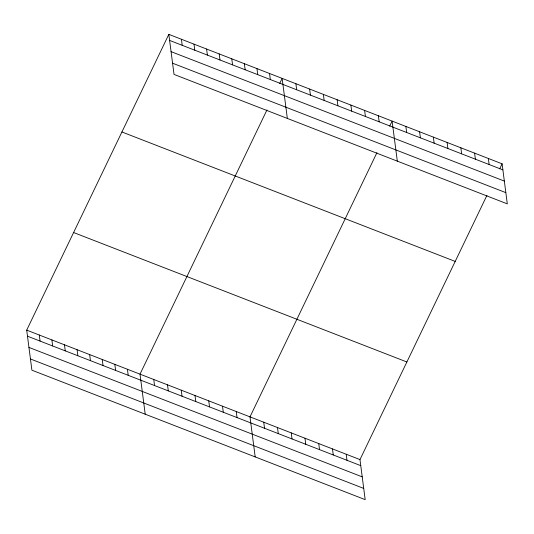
<?xml version="1.0" encoding="UTF-8"?>
<svg xmlns="http://www.w3.org/2000/svg" width="534" height="534" viewBox="0 0 534 534"><rect width="100%" height="100%" fill="white"/><g stroke="black" fill="none" stroke-linecap="round" stroke-linejoin="round"><path stroke-width="0.8" d="M486.928 195.397L359.976 459.587L365.176 499.637L31.9 370.182L26.7 330.139L168.824 34.363L502.1 163.818L507.3 203.861L174.024 74.413L168.824 34.363M266.967 109.957L140.015 374.154L145.215 414.197M279.723 83.404L282.139 78.378L287.339 118.421M376.944 152.677L249.992 416.874L255.192 456.917M389.707 126.124L392.116 121.098L397.316 161.141M499.684 168.844L502.1 163.818M169.612 40.417L502.888 169.872M171.067 51.638L504.343 181.093M172.569 63.192L505.845 192.647M121.926 131.971L455.195 261.42M73.599 232.53L406.875 361.985M26.7 330.139L359.976 459.587M27.488 336.193L360.764 465.648M28.943 347.407L362.219 476.862M30.445 358.968L363.721 488.416M488.35 158.478L489.137 164.532M474.606 153.138L475.394 159.192M460.855 147.798L461.643 153.852M447.112 142.458L447.892 148.512M433.361 137.118L434.149 143.172M419.611 131.778L420.398 137.832M405.867 126.438L406.654 132.492M378.372 115.758L379.16 121.812M364.622 110.418L365.41 116.472M350.878 105.078L351.659 111.132M337.128 99.738L337.915 105.792M323.377 94.398L324.165 100.452M309.633 89.058L310.421 95.112M346.226 454.247L347.013 460.308M295.883 83.718L296.67 89.772M332.482 448.907L333.269 454.968M318.731 443.567L319.519 449.628M269.55 73.485L270.331 79.546M256.954 68.599L257.742 74.653M304.987 438.227L305.768 444.288M244.365 63.706L245.153 69.76M291.237 432.887L292.025 438.948M231.776 58.813L232.564 64.874M277.486 427.547L278.274 433.608M219.187 53.927L219.975 59.982M263.743 422.214L264.53 428.268M206.598 49.035L207.379 55.089M194.002 44.142L194.79 50.203M236.248 411.534L237.036 417.588M181.413 39.256L182.201 45.31M222.498 406.194L223.285 412.248M208.754 400.854L209.535 406.908M195.003 395.514L195.791 401.568M181.253 390.174L182.041 396.228M167.509 384.834L168.297 390.888M153.759 379.494L154.546 385.548M127.426 369.261L128.207 375.315M114.83 364.368L115.618 370.429M102.241 359.482L103.029 365.536M89.652 354.589L90.44 360.644M77.063 349.697L77.851 355.757M64.474 344.81L65.255 350.865M51.878 339.918L52.666 345.972M39.289 335.025L40.077 341.086"/></g></svg>
